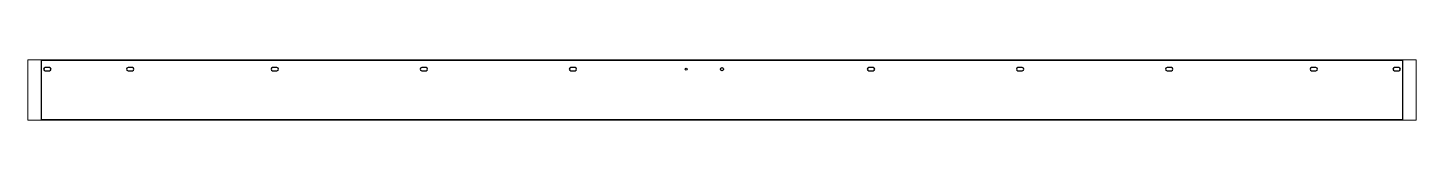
# Paper-space layout 'Layout1' of a CAD drawing. Header units: millimetres. Extents: x 0 to 257, y 92 to 103.
# The model-space entities are those that its viewports show. They can reach past a viewport. Long polylines and large blocks are cut down to what shows.
import ezdxf

# ---------------------------------------------------------------- set-up
doc = ezdxf.new("R2010")
doc.units = ezdxf.units.MM
doc.header["$LTSCALE"] = 25
doc.layers.add('3_Pezzi', color=7, linetype='Continuous')
doc.layers.add('5_Bulloni', color=7, linetype='Continuous')

# ---------------------------------------------------------------- blocks, each defined once
blk = doc.blocks.new('BL1553344779_00001')
at = {"layer": '5_Bulloni', "color": 4, "linetype": 'Continuous'}
for p, q in [((27.3, 75.3), (12.8, 75.3)), ((12.8, 64.8), (27.3, 64.8))]:
    blk.add_line(p, q, dxfattribs=at)
for centre, start, end in [((12.8, 70), 90, 270), ((27.3, 70), 270, 90)]:
    blk.add_arc(centre, 5.25, start, end, dxfattribs=at)
blk = doc.blocks.new('BL1553344779_00002')
at = {"layer": '5_Bulloni', "color": 2, "linetype": 'Continuous'}
blk.add_circle((2283, 70), 5.25, dxfattribs=at)
blk = doc.blocks.new('BL1553344779_00003')
at = {"layer": '5_Bulloni', "color": 4, "linetype": 'Continuous'}
for p, q in [((305.3, 75.3), (290.8, 75.3)), ((290.8, 64.8), (305.3, 64.8))]:
    blk.add_line(p, q, dxfattribs=at)
for centre, start, end in [((290.8, 70), 90, 270), ((305.3, 70), 270, 90)]:
    blk.add_arc(centre, 5.25, start, end, dxfattribs=at)
blk = doc.blocks.new('BL1553344779_00004')
at = {"layer": '5_Bulloni', "color": 4, "linetype": 'Continuous'}
for p, q in [((790.2, 75.3), (775.7, 75.3)), ((775.7, 64.8), (790.2, 64.8))]:
    blk.add_line(p, q, dxfattribs=at)
for centre, start, end in [((775.7, 70), 90, 270), ((790.2, 70), 270, 90)]:
    blk.add_arc(centre, 5.25, start, end, dxfattribs=at)
blk = doc.blocks.new('BL1553344779_00005')
at = {"layer": '5_Bulloni', "color": 4, "linetype": 'Continuous'}
for p, q in [((1290.2, 75.3), (1275.7, 75.3)), ((1275.7, 64.8), (1290.2, 64.8))]:
    blk.add_line(p, q, dxfattribs=at)
for centre, start, end in [((1275.7, 70), 90, 270), ((1290.2, 70), 270, 90)]:
    blk.add_arc(centre, 5.25, start, end, dxfattribs=at)
blk = doc.blocks.new('BL1553344779_00006')
at = {"layer": '5_Bulloni', "color": 4, "linetype": 'Continuous'}
for p, q in [((2790.2, 75.3), (2775.7, 75.3)), ((2775.7, 64.8), (2790.2, 64.8))]:
    blk.add_line(p, q, dxfattribs=at)
for centre, start, end in [((2775.7, 70), 90, 270), ((2790.2, 70), 270, 90)]:
    blk.add_arc(centre, 5.25, start, end, dxfattribs=at)
blk = doc.blocks.new('BL1553344779_00007')
at = {"layer": '5_Bulloni', "color": 4, "linetype": 'Continuous'}
for p, q in [((1790.2, 75.3), (1775.8, 75.3)), ((1775.8, 64.8), (1790.2, 64.8))]:
    blk.add_line(p, q, dxfattribs=at)
for centre, start, end in [((1775.8, 70), 90, 270), ((1790.2, 70), 270, 90)]:
    blk.add_arc(centre, 5.25, start, end, dxfattribs=at)
blk = doc.blocks.new('BL1553344779_00008')
at = {"layer": '5_Bulloni', "color": 2, "linetype": 'Continuous'}
blk.add_circle((2163, 70), 3.25, dxfattribs=at)
blk = doc.blocks.new('BL1553344779_00009')
at = {"layer": '5_Bulloni', "color": 4, "linetype": 'Continuous'}
for p, q in [((3290.2, 75.3), (3275.7, 75.3)), ((3275.7, 64.8), (3290.2, 64.8))]:
    blk.add_line(p, q, dxfattribs=at)
for centre, start, end in [((3275.7, 70), 90, 270), ((3290.2, 70), 270, 90)]:
    blk.add_arc(centre, 5.25, start, end, dxfattribs=at)
blk = doc.blocks.new('BL1553344779_00010')
at = {"layer": '5_Bulloni', "color": 4, "linetype": 'Continuous'}
for p, q in [((3790.2, 75.3), (3775.8, 75.3)), ((3775.8, 64.8), (3790.2, 64.8))]:
    blk.add_line(p, q, dxfattribs=at)
for centre, start, end in [((3775.8, 70), 90, 270), ((3790.2, 70), 270, 90)]:
    blk.add_arc(centre, 5.25, start, end, dxfattribs=at)
blk = doc.blocks.new('BL1553344779_00011')
at = {"layer": '5_Bulloni', "color": 4, "linetype": 'Continuous'}
for p, q in [((4275.2, 75.3), (4260.8, 75.3)), ((4260.8, 64.8), (4275.2, 64.8))]:
    blk.add_line(p, q, dxfattribs=at)
for centre, start, end in [((4260.8, 70), 90, 270), ((4275.2, 70), 270, 90)]:
    blk.add_arc(centre, 5.25, start, end, dxfattribs=at)
blk = doc.blocks.new('BL1553344779_00012')
at = {"layer": '5_Bulloni', "color": 4, "linetype": 'Continuous'}
for p, q in [((4553.2, 75.3), (4538.8, 75.3)), ((4538.8, 64.8), (4553.2, 64.8))]:
    blk.add_line(p, q, dxfattribs=at)
for centre, start, end in [((4538.8, 70), 90, 270), ((4553.2, 70), 270, 90)]:
    blk.add_arc(centre, 5.25, start, end, dxfattribs=at)
blk = doc.blocks.new('BL1553344779_00013')
at = {"layer": '3_Pezzi', "color": 3, "linetype": 'Continuous'}
for p, q in [((0, 100), (4566, 100)), ((0, -100), (0, 100)), ((4566, 100), (4566, -100)), ((4566, -100), (0, -100))]:
    blk.add_line(p, q, dxfattribs=at)

msp = doc.modelspace()

# ---------------------------------------------------------------- block references
at = {"layer": '3_Pezzi'}
msp.add_blockref('BL1553344779_00013', (0, 0), dxfattribs=at)
at = {"layer": '5_Bulloni'}
for name in ['BL1553344779_00001', 'BL1553344779_00003', 'BL1553344779_00004', 'BL1553344779_00005', 'BL1553344779_00007', 'BL1553344779_00008', 'BL1553344779_00002', 'BL1553344779_00006', 'BL1553344779_00009', 'BL1553344779_00010', 'BL1553344779_00011', 'BL1553344779_00012']:
    msp.add_blockref(name, (0, 0), dxfattribs=at)

psp = doc.layouts.get("Layout1")

# ---------------------------------------------------------------- viewports
at = {"layer": '0'}
psp.add_viewport(center=(128.5, 97.5), size=(257, 11.25713), view_center_point=(2283, 0), view_height=204.00019, dxfattribs=at)

doc.saveas('drawing.dxf')
